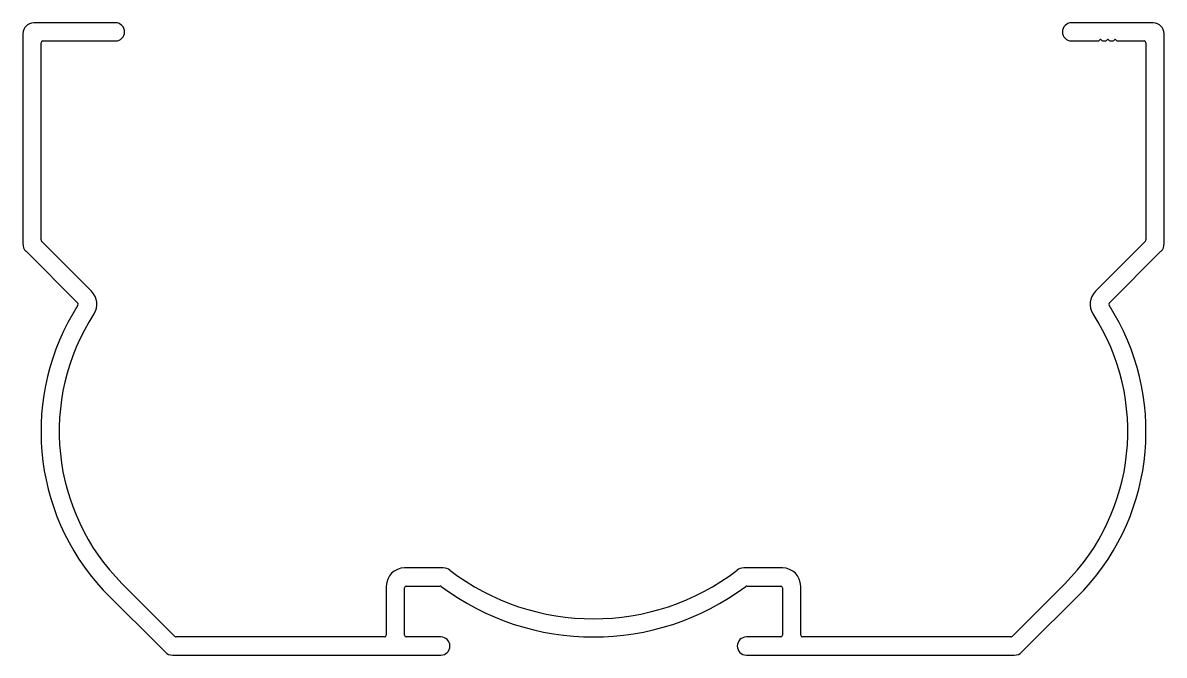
# Model space of a CAD drawing. Extents: x -79 to 78, y 1 to 88.
import ezdxf

# ---------------------------------------------------------------- set-up
doc = ezdxf.new("R2010")
doc.units = 0
doc.layers.get('0').update_dxf_attribs({"linetype": 'CONTINUOUS'})

msp = doc.modelspace()

# ---------------------------------------------------------------- linework, layer by layer
for p, q in [((-65.75, 87.62), (-77, 87.62)), ((77, 87.62), (65.75, 87.62)), ((-78.5, 86.12), (-78.5, 57.24)), ((-76, 57.76), (-76, 84.87)), ((-75.75, 85.12), (-65.75, 85.12)), ((65.75, 85.12), (69.4, 85.12)), ((69.57, 85.19), (69.75, 85.37)), ((69.75, 85.37), (69.93, 85.19)), ((70.1, 85.12), (70.4, 85.12)), ((70.57, 85.19), (70.75, 85.37)), ((70.75, 85.37), (70.93, 85.19)), ((71.1, 85.12), (71.4, 85.12)), ((71.57, 85.19), (71.75, 85.37)), ((71.75, 85.37), (71.93, 85.19)), ((72.1, 85.12), (75.75, 85.12)), ((76, 84.87), (76, 57.76)), ((78.5, 57.24), (78.5, 86.12)), ((-69.04, 50.69), (-75.93, 57.58)), ((75.93, 57.58), (69.04, 50.69)), ((-78.06, 56.18), (-70.95, 49.07)), ((70.95, 49.07), (78.06, 56.18)), ((-20.66, 12.62), (-26, 12.62)), ((23.02, 12.62), (20.66, 12.62)), ((26, 12.62), (23.02, 12.62)), ((-67.46, 9.58), (-58.94, 1.06)), ((-57.57, 3.19), (-64.82, 10.44)), ((-28.5, 10.12), (-28.5, 3.37)), ((-26, 3.37), (-26, 9.87)), ((-25.75, 10.12), (-23.42, 10.12)), ((-23.42, 10.12), (-21.08, 10.12)), ((21.08, 10.12), (25.75, 10.12)), ((26, 9.87), (26, 3.37)), ((28.5, 3.37), (28.5, 10.12)), ((64.82, 10.44), (57.57, 3.19)), ((58.94, 1.06), (67.46, 9.58)), ((-28.75, 3.12), (-57.39, 3.12)), ((-21, 3.12), (-25.75, 3.12)), ((25.75, 3.12), (21.03, 3.12)), ((57.39, 3.12), (28.75, 3.12)), ((-57.88, 0.62), (-21, 0.62)), ((21.03, 0.62), (57.88, 0.62))]:
    msp.add_line(p, q)
for centre, radius, start, end in [((-77, 86.12), 1.5, 90, 180), ((-65.75, 86.37), 1.25, 270, 90), ((65.75, 86.37), 1.25, 90, 270), ((77, 86.12), 1.5, 0, 90), ((-75.75, 84.87), 0.25, 90, 180), ((69.4, 85.37), 0.25, 270, 315), ((70.1, 85.37), 0.25, 225, 270), ((70.4, 85.37), 0.25, 270, 315), ((71.1, 85.37), 0.25, 225, 270), ((71.4, 85.37), 0.25, 270, 315), ((72.1, 85.37), 0.25, 225, 270), ((75.75, 84.87), 0.25, 0, 90), ((-77, 57.24), 1.5, 180, 225), ((-75.75, 57.76), 0.25, 180, 225), ((75.75, 57.76), 0.25, 315, 0), ((77, 57.24), 1.5, 315, 360), ((-70.81, 48.92), 2.5, 326.9776, 45), ((70.81, 48.92), 2.5, 135, 213.0224), ((-43.85, 31.4), 32.15, 147.336, 222.7347), ((-71.13, 48.89), 0.25, 327.336, 45), ((43.85, 31.4), 32.15, 317.2653, 32.664), ((71.13, 48.89), 0.25, 135, 212.664), ((-43.85, 31.4), 29.65, 146.9776, 225), ((43.85, 31.4), 29.65, 315, 33.0224), ((-26, 10.12), 2.5, 90, 180), ((-20.66, 11.12), 1.5, 52.572, 90), ((20.66, 11.12), 1.5, 90, 127.428), ((26, 10.12), 2.5, 360, 90), ((0, 38.12), 32.5, 232.572, 307.428), ((-25.75, 9.87), 0.25, 90, 180), ((-21.08, 9.87), 0.25, 53.2658, 90), ((0, 38.12), 35, 233.2658, 306.7342), ((21.08, 9.87), 0.25, 90, 126.7342), ((25.75, 9.87), 0.25, 360, 90), ((-57.39, 3.37), 0.25, 225, 270), ((-28.75, 3.37), 0.25, 270, 0), ((-25.75, 3.37), 0.25, 180, 270), ((25.75, 3.37), 0.25, 270, 0), ((28.75, 3.37), 0.25, 180, 270), ((57.39, 3.37), 0.25, 270, 315), ((-21, 1.87), 1.25, 270, 90), ((21.03, 1.87), 1.25, 90, 270), ((-57.88, 2.12), 1.5, 225, 270), ((57.88, 2.12), 1.5, 270, 315)]:
    msp.add_arc(centre, radius, start, end)

doc.saveas('drawing.dxf')
